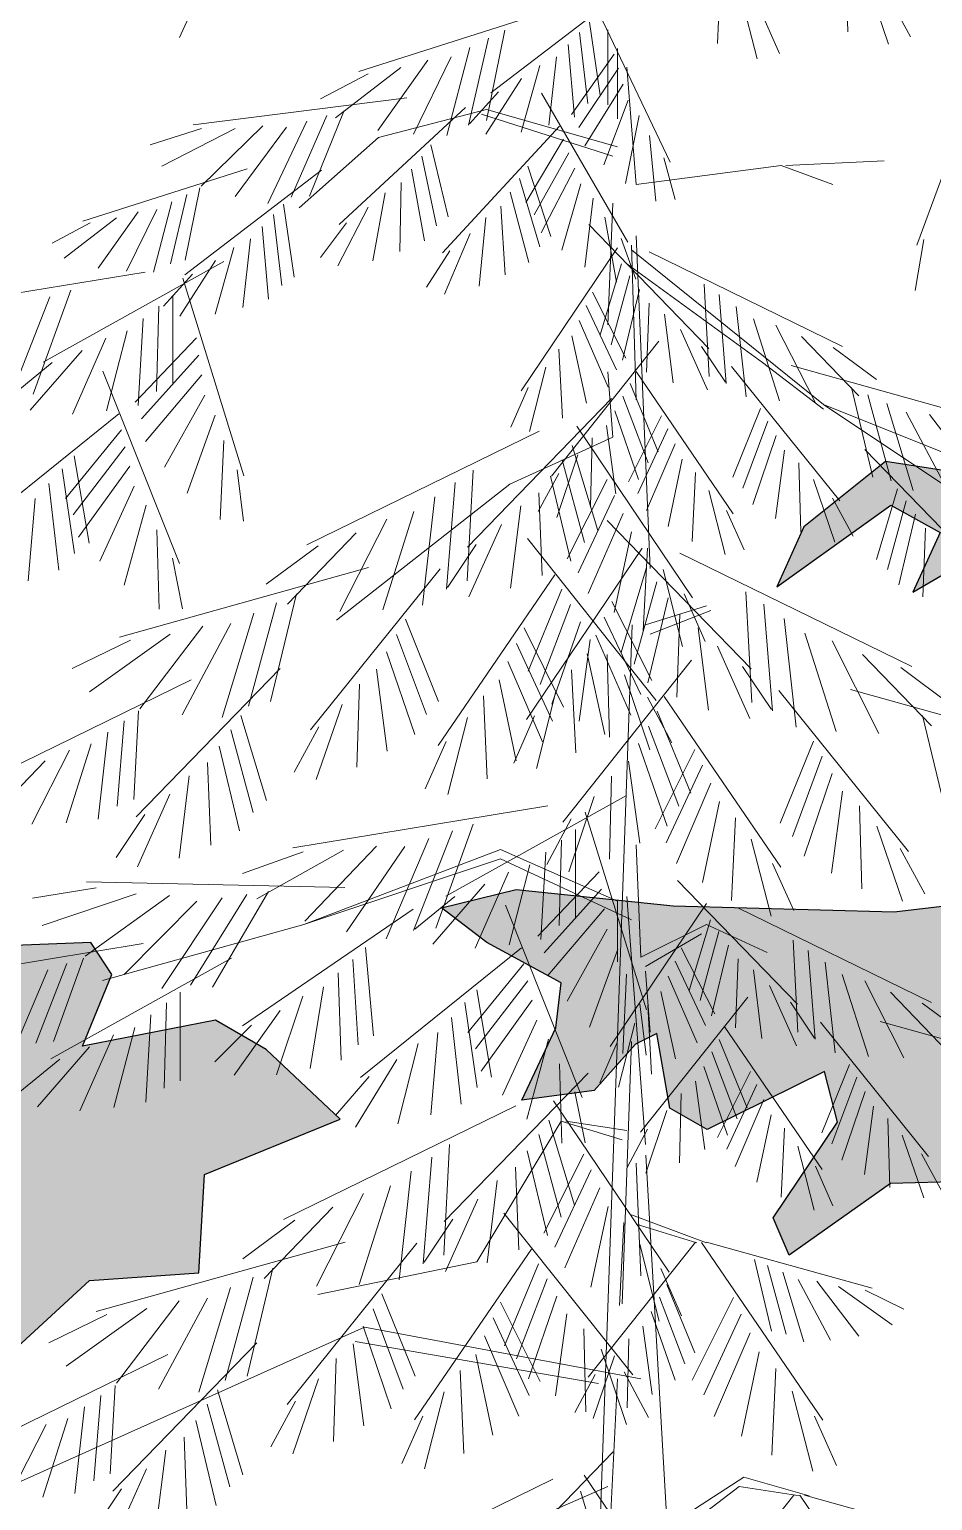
# Model space of a CAD drawing. Header units: millimetres. Extents: x 2403 to 72627, y 1744 to 50777.
# Drawn here: x 20818 to 23268, y 36101 to 40090 of the extents above; entities that cross this region are included whole.
import ezdxf

# ---------------------------------------------------------------- set-up
doc = ezdxf.new("R2010")
doc.units = ezdxf.units.MM
doc.layers.add('dwgmodels.com', color=250, linetype='Continuous')

# ---------------------------------------------------------------- blocks, each defined once
blk = doc.blocks.new('de7')
at = {"layer": 'dwgmodels.com', "linetype": 'Continuous', "lineweight": 0}
for p, q in [((264.7, 6110.7), (268.3, 5998.2)), ((-594.2, 6088.3), (-638.4, 5990.2)), ((96.6, 6094.6), (91.4, 5982.3)), ((288.5, 6083.3), (323.3, 5981.5)), ((118.2, 6065.5), (145, 5961.3)), ((-30.4, 6057.4), (-215.9, 5915.3)), ((319.9, 6052.9), (353.3, 5991.2)), ((-116.8, 6032.8), (-395.1, 5944.2)), ((-73.9, 6032.2), (27.2, 5821.4)), ((147.1, 6032.7), (175.6, 5968.6)), ((-82.1, 6011.3), (-67.6, 5912.2)), ((-219.2, 5989.5), (-246.5, 5871.7)), ((-197.1, 6000.4), (-222, 5877.7)), ((-95.8, 5997), (-84.4, 5901)), ((-57.2, 6000.7), (-57.2, 5899.2)), ((-270, 5964), (-321.2, 5859.1)), ((-244.4, 5976.9), (-275.8, 5857.6)), ((-127.1, 5964.1), (-137.3, 5871.3)), ((-111.3, 5980.7), (-102.6, 5882.5)), ((-48.7, 5967.6), (-106.5, 5885.8)), ((-44.5, 5975.4), (-44.5, 5880.1)), ((458.7, 5972.1), (361.8, 5708.9)), ((-338, 5949.7), (-426.8, 5881.3)), ((-301.6, 5959.8), (-369.3, 5864.2)), ((-149.8, 5952.4), (-174.8, 5862.1)), ((-42.9, 5948.7), (-96.6, 5868.2)), ((-31.8, 5949.9), (-19.1, 5791.2)), ((-382.7, 5941.3), (-447.2, 5907)), ((-174.4, 5934.9), (-222.7, 5859.4)), ((-36.5, 5927.1), (-88.7, 5843.5)), ((-330.2, 5908.6), (-620, 5872.1)), ((-205.8, 5916.5), (-245.1, 5873.2)), ((-147.6, 5915), (-30.5, 5712.8)), ((-29.9, 5905.2), (-62.9, 5817.8)), ((-438.8, 5884.6), (-487.1, 5773.7)), ((-415.1, 5891.3), (-461.9, 5775.2)), ((-250.3, 5895.5), (-421.9, 5736.9)), ((-368.3, 5854.7), (-222.2, 5892.8)), ((-50.8, 5829.3), (-228.6, 5886.5)), ((-222.2, 5892.8), (-44.5, 5842)), ((-15, 5884.4), (-33.6, 5792.6)), ((-608.4, 5867), (-678.1, 5844.9)), ((-562.9, 5867.1), (-662.6, 5816)), ((-525.2, 5870.4), (-609.2, 5788.7)), ((-493.4, 5868.8), (-562.9, 5775)), ((-465.9, 5876.8), (-518.4, 5765.2)), ((-123, 5870), (-281.7, 5698.5)), ((-476.2, 5759.5), (-368.3, 5854.7)), ((-297.5, 5844.8), (-273.8, 5747.4)), ((-117.5, 5852.5), (-168.8, 5766.5)), ((-1, 5857.7), (7.9, 5768.5)), ((-309.8, 5829.3), (-289.6, 5734.8)), ((-110.3, 5834.2), (-157.5, 5749.8)), ((18.7, 5827.1), (34.1, 5770.7)), ((-546.8, 5812.4), (-769.4, 5741.5)), ((-445.6, 5810.6), (-631.1, 5668.5)), ((-323.7, 5811.7), (-306, 5714.6)), ((-166.1, 5815.7), (-134.9, 5720.5)), ((-102.2, 5813.2), (-147.7, 5725.7)), ((-19.1, 5791.2), (177.8, 5816.6)), ((177.8, 5816.6), (247.6, 5791.2)), ((184.2, 5816.6), (317.5, 5823)), ((-611, 5786.5), (-630.9, 5688.3)), ((-337.9, 5793.7), (-339.5, 5700.3)), ((-177.2, 5799.4), (-149.6, 5706.7)), ((-93.9, 5791.8), (-120, 5702.1)), ((-648.9, 5767.6), (-673.9, 5672.3)), ((-628.7, 5777.7), (-650.5, 5683.5)), ((-497.3, 5764.5), (-482.7, 5665.3)), ((-359.4, 5779.9), (-376, 5687.7)), ((-189.7, 5780.7), (-164.4, 5685.3)), ((-77.5, 5772.3), (-88.8, 5679.2)), ((-50.8, 5765.8), (-57.2, 5600.7)), ((-723.7, 5745.9), (-794.8, 5691.2)), ((-694.6, 5754), (-748.8, 5677.5)), ((-669.3, 5757.3), (-710.3, 5673.5)), ((-510.9, 5750.2), (-499.5, 5654.2)), ((-382.3, 5760.2), (-423.5, 5680.6)), ((-222.8, 5746.2), (-232.1, 5653)), ((-202.4, 5761.6), (-196.7, 5668.4)), ((-61.4, 5746.7), (-45.6, 5658.5)), ((-759.5, 5739.2), (-811.1, 5711.7)), ((-526.5, 5733.9), (-517.8, 5635.7)), ((-411.9, 5739), (-447, 5692.2)), ((-244.1, 5724.8), (-278.9, 5642.2)), ((-83.4, 5736.6), (79.4, 5568.9)), ((-564.9, 5705.6), (-590, 5615.3)), ((-542.2, 5717.3), (-552.4, 5624.5)), ((-44.1, 5705.2), (-174.8, 5511.5)), ((-39.4, 5717.7), (-19.6, 5662.7)), ((-25.4, 5708.6), (-19.1, 5499.1)), ((0, 5270.5), (-19.1, 5721.3)), ((371.3, 5716.6), (359.3, 5647.5)), ((-578.1, 5686.5), (-823.2, 5550.2)), ((-589.6, 5688.1), (-637.9, 5612.6)), ((-271.9, 5701.3), (-303.2, 5652)), ((235, 5492.7), (-25.4, 5702.3)), ((-1.5, 5699.6), (260.9, 5571.3)), ((-685, 5672.4), (-1030.9, 5615.8)), ((-621, 5669.7), (-660.2, 5626.3)), ((-39, 5683.3), (-67.8, 5587.4)), ((-27.5, 5667.2), (-52.8, 5573.9)), ((-31.8, 5683.3), (152.4, 5549.9)), ((-786, 5647.9), (-837, 5506.6)), ((-634.1, 5664.1), (-551, 5396.2)), ((-78.4, 5645), (-33.1, 5555.6)), ((-14.5, 5648.8), (-37.5, 5552.9)), ((73.2, 5655.8), (79.9, 5530.8)), ((-814.2, 5638.8), (-867.1, 5503.7)), ((-666.3, 5626.2), (-669.5, 5510.2)), ((-647.6, 5640.7), (-647.6, 5520.5)), ((-86.9, 5627.1), (-45.5, 5539.7)), ((-1.4, 5630.1), (-4.9, 5536.8)), ((93.5, 5641.7), (103.2, 5521.2)), ((116.6, 5625.6), (130.1, 5503)), ((-687.6, 5609.6), (-694.4, 5491.4)), ((-96.4, 5606.7), (-56.9, 5516.4)), ((19.3, 5615.2), (31, 5522.2)), ((140, 5609.1), (175.4, 5497.9)), ((-709.2, 5592.6), (-737.5, 5484.2)), ((-106.1, 5586), (-86.2, 5494.7)), ((41.2, 5594.3), (77.9, 5512.5)), ((170.6, 5600.3), (223.7, 5495.9)), ((205.2, 5585), (283, 5504.4)), ((-770.5, 5566.2), (-841, 5485)), ((-738.2, 5582.6), (-783.7, 5479.8)), ((-615.5, 5583), (-698.5, 5496)), ((11.8, 5578.5), (-133.7, 5395.5)), ((-123.9, 5567.7), (-118.9, 5474.1)), ((69.6, 5571.5), (102.1, 5522.9)), ((248.2, 5570.2), (307, 5526.8)), ((-811, 5549.8), (-865.2, 5505.2)), ((-612, 5559.6), (-689.8, 5473.4)), ((152.4, 5549.9), (235, 5486.4)), ((191.4, 5545.5), (472.9, 5467.1)), ((-742.2, 5537.8), (-638.4, 5277.3)), ((-608.1, 5532.8), (-684.7, 5442.7)), ((-141.7, 5543.2), (-163.5, 5456.3)), ((-50.8, 5448.3), (-57.2, 5537.2)), ((-19.2, 5537.6), (112.8, 5344.7)), ((110.5, 5544.3), (257.1, 5362.3)), ((-604.2, 5505.6), (-658.6, 5407.7)), ((-165.6, 5515.8), (-189, 5462.2)), ((-27.1, 5521.1), (11, 5428.5)), ((272.9, 5516), (302.2, 5394.3)), ((295.4, 5505.9), (326.9, 5389.2)), ((-52.3, 5500.8), (-247.7, 5299.6)), ((-37, 5504), (-2.6, 5413.6)), ((149.7, 5487.2), (112.2, 5394.3)), ((647.7, 5327.6), (235, 5492.7)), ((425.4, 5365.8), (235, 5492.7)), ((321, 5494.2), (356.7, 5376.2)), ((-720.8, 5480.2), (-939.2, 5304.2)), ((-590.1, 5478.4), (-628.2, 5372.6)), ((-48.1, 5484.4), (-15.8, 5391.2)), ((15.5, 5477.6), (-29.2, 5388)), ((159.7, 5470.1), (125.9, 5379.5)), ((347.1, 5482.3), (402.1, 5379.3)), ((378.8, 5479.2), (450, 5386.2)), ((-717.3, 5458.5), (-793.2, 5365.3)), ((-150.6, 5456.5), (-465.5, 5302.5)), ((-190.5, 5384.8), (-50.8, 5448.3)), ((-99.5, 5463.2), (57.4, 5230.7)), ((-78.5, 5447.6), (-80.9, 5353.9)), ((-59.3, 5464.5), (-46.7, 5371.9)), ((24.1, 5459.8), (-16.7, 5372.1)), ((170.9, 5450.6), (139.2, 5357.2)), ((-712, 5435.4), (-782.8, 5343.4)), ((-578.1, 5444.2), (-583.1, 5336.7)), ((-105.6, 5437), (-71, 5321.9)), ((33.8, 5439.5), (-5.1, 5348.9)), ((182.3, 5430.7), (170.2, 5338.1)), ((291.3, 5431.8), (454, 5264.1)), ((-797.4, 5405.8), (-780.9, 5290.9)), ((-781.4, 5423.2), (-761.1, 5304.8)), ((-706, 5409), (-775.4, 5313.1)), ((-98.2, 5424.6), (-126.7, 5339.6)), ((-119.4, 5417.7), (-89, 5305.7)), ((43.6, 5418.8), (24.3, 5327.4)), ((201.5, 5413.9), (204.5, 5320.3)), ((-815.6, 5385.8), (-802.3, 5268.2)), ((-560.1, 5404.4), (-551.7, 5334.8)), ((-264.6, 5387), (-276.3, 5242.4)), ((-240.3, 5403.9), (-248.2, 5253.9)), ((-124.1, 5399.2), (-151.7, 5347.6)), ((-135, 5395.6), (-107.4, 5280.5)), ((-58.3, 5390.9), (-112.6, 5283.7)), ((61.5, 5400.6), (57.1, 5307)), ((221.4, 5391.1), (250.4, 5306.3)), ((-834, 5365.4), (-843.5, 5253.7)), ((-700, 5382.2), (-746.5, 5280.3)), ((-425.4, 5200.6), (-190.5, 5384.8)), ((-292.3, 5367.7), (-308.6, 5220.6)), ((-150.8, 5373.1), (-146.6, 5261.1)), ((-48.2, 5369.5), (-97.8, 5264.6)), ((79.4, 5376.3), (101.8, 5289.5)), ((247.5, 5365.8), (275.4, 5314.4)), ((335.7, 5378.5), (306.8, 5282.6)), ((-683.8, 5356.2), (-713.5, 5247.7)), ((-320.4, 5347.9), (-362.8, 5214.4)), ((-175.6, 5355.2), (-189.6, 5243.6)), ((-36.7, 5345.1), (-84.1, 5236.6)), ((103.5, 5349), (127.3, 5295.6)), ((347.1, 5362.4), (321.8, 5269.1)), ((-357.2, 5337.4), (-420.8, 5212)), ((-201.8, 5330.1), (-245.9, 5232)), ((-58.1, 5335.7), (137.2, 5134.5)), ((360.1, 5344), (337.1, 5248.1)), ((373.3, 5325.3), (369.8, 5232)), ((-669.1, 5323), (-665.8, 5215.5)), ((-398.6, 5319), (-492, 5222.2)), ((-166.5, 5311.1), (8, 5091.6)), ((-25.1, 5320.1), (-48.9, 5210.6)), ((-450.3, 5301.2), (-520.8, 5249.1)), ((-235.9, 5302.8), (-274.9, 5244.5)), ((-11, 5298.1), (-167.9, 5065.6)), ((-3.8, 5298.2), (-9.7, 5185.8)), ((40.1, 5291.4), (355, 5137.4)), ((-382.1, 5271.6), (-719.8, 5177.4)), ((-648.1, 5284.7), (-634.3, 5215.9)), ((-285, 5270.1), (-460.9, 5051.7)), ((-4.9, 5271.9), (-39.5, 5156.8)), ((17.6, 5268.9), (43.8, 5164.5)), ((-129.4, 5262.1), (-287.7, 5030.6)), ((8.9, 5252.6), (-21.5, 5140.6)), ((-479.9, 5236.2), (-515.1, 5090.1)), ((-119.8, 5242.3), (-165.6, 5131.2)), ((-52.2, 5225.8), (2.1, 5118.6)), ((24.5, 5230.5), (-3.1, 5115.4)), ((46.3, 5235.9), (74.4, 5171.7)), ((129.8, 5238.8), (137.8, 5088.8)), ((-537.7, 5210), (-580.5, 5068.4)), ((-506.9, 5224), (-544.7, 5084)), ((-108, 5221.8), (-149.3, 5113.3)), ((76.2, 5219.7), (-6.4, 5194.3)), ((82.5, 5213.4), (0, 5181.6)), ((40.3, 5208), (36.1, 5096)), ((154.1, 5221.9), (165.8, 5077.3)), ((-607, 5192.1), (-692.4, 5080.4)), ((-568.9, 5195.7), (-634.9, 5072.2)), ((-332.1, 5201.6), (-287, 5090.1)), ((-209.2, 39.8), (-24.2, 5194.2)), ((-171, 5190.1), (-117.4, 5082.6)), ((-94.7, 5198.3), (-133.5, 5086.4)), ((-62.3, 5204.4), (-12.7, 5099.5)), ((65.1, 5190.1), (79.1, 5078.5)), ((181.8, 5202.6), (198.1, 5055.5)), ((-705.1, 5173.4), (-783.9, 5135.1)), ((-651.1, 5181.5), (-760.5, 5103.4)), ((-344, 5181.1), (-303.4, 5072.4)), ((-181.3, 5168.8), (-132.4, 5063.5)), ((-81.2, 5174.3), (-96.4, 5063.3)), ((-73.8, 5180), (-26.4, 5071.5)), ((209.9, 5182.8), (252.3, 5049.3)), ((246.7, 5172.3), (310.3, 5046.9)), ((-357.5, 5157.7), (-319.4, 5045.6)), ((56, 5146), (-118.5, 4926.5)), ((-85.4, 5155), (-61.6, 5045.5)), ((-58.2, 5154.1), (-55.3, 5041.6)), ((91.3, 5165), (135.4, 5066.9)), ((288.1, 5153.9), (381.5, 5057.1)), ((-501.9, 5135.1), (-697.3, 4933.8)), ((-371.2, 5133.8), (-356.6, 5022.7)), ((-192.9, 5144.4), (-146.2, 5035.6)), ((-106.7, 5133.1), (-100.8, 5020.7)), ((-34.6, 5126.5), (-0.4, 5024.5)), ((125.4, 5137.7), (164.4, 5079.4)), ((339.8, 5136.1), (410.3, 5084)), ((-622.4, 5119.5), (-874.3, 4996.3)), ((-394.2, 5113.7), (-397.8, 5001.3)), ((-204.7, 5119.5), (-181.6, 5009.9)), ((271.6, 5106.5), (609.3, 5012.3)), ((-418, 5086.3), (-452.9, 4984.5)), ((-226.1, 5097.7), (-220.9, 4985.3)), ((-128.1, 5103.8), (-154.3, 4999.4)), ((-3.4, 5096), (29.6, 5034.1)), ((18.9, 5097), (177.2, 4865.5)), ((174.5, 5105), (350.4, 4886.6)), ((-694.1, 5077.4), (-700.5, 4957.4)), ((-555.2, 5071.2), (-520.6, 4956.1)), ((-247.7, 5068.5), (-274.5, 4964.3)), ((-156.8, 5070.8), (-184.9, 5006.6)), ((9.3, 5077.2), (55.1, 4966.1)), ((369.4, 5071.1), (404.6, 4925)), ((-735.7, 5048.4), (-748.8, 4930.8)), ((-713.6, 5063.9), (-722.9, 4948.2)), ((-568.9, 5051.9), (-538.6, 4939.9)), ((-449.4, 5055.9), (-482.8, 4994.3)), ((-2.4, 5056.7), (38.8, 4948.2)), ((-758.2, 5032.6), (-792.2, 4925.8)), ((-584.5, 5029.8), (-557, 4914.7)), ((-276.6, 5035.8), (-305.2, 4971.7)), ((-15.8, 5033.2), (23, 4921.3)), ((221.6, 5036.5), (176.5, 4925)), ((-820.8, 5009.5), (-895.5, 4932.1)), ((-787.7, 5024.2), (-838.6, 4923.9)), ((-600.3, 5007.3), (-596.1, 4895.4)), ((-29.3, 5009.2), (-14.1, 4898.2)), ((60.6, 5025), (6.9, 4917.5)), ((233.5, 5016), (192.9, 4907.3)), ((-625.2, 4989.5), (-639.1, 4877.8)), ((-52.3, 4989), (-55.1, 4876.5)), ((70.8, 5003.7), (21.9, 4898.4)), ((247, 4992.6), (208.9, 4880.5)), ((82.5, 4979.3), (35.8, 4870.5)), ((260.7, 4968.7), (246.1, 4857.6)), ((-651.4, 4964.4), (-695.5, 4866.2)), ((-138.9, 4948.5), (-484.8, 4891.9)), ((-32, 4962.6), (-277.1, 4826.3)), ((-75.9, 4961.4), (-110.1, 4859.4)), ((94.2, 4954.4), (71.1, 4844.8)), ((283.8, 4948.6), (287.3, 4836.2)), ((-685.5, 4937), (-724.4, 4878.7)), ((-107.1, 4930.9), (-140.1, 4869)), ((-88, 4940.2), (-4.9, 4672.3)), ((115.7, 4932.6), (110.5, 4820.2)), ((-268.1, 4914.9), (-321, 4779.8)), ((-239.9, 4924), (-290.9, 4782.7)), ((-101.5, 4916.8), (-101.5, 4796.6)), ((307.5, 4921.2), (342.4, 4819.4)), ((-416, 4888.4), (-533.4, 4822.7)), ((-469.9, 4787.9), (-203.2, 4889.5)), ((-371.1, 4894.1), (-468.2, 4792.4)), ((-332.8, 4893.5), (-412, 4778)), ((-300.2, 4904.3), (-358.2, 4768.2)), ((-203.2, 4889.5), (-44.5, 4819.6)), ((-120.2, 4902.3), (-123.4, 4786.3)), ((-19.1, 4895.8), (-12.7, 4743.4)), ((137.2, 4903.4), (164, 4799.2)), ((338.9, 4890.8), (372.4, 4829.2)), ((-470.6, 4886.3), (-553.2, 4856.8)), ((-469.9, 4787.9), (-203.2, 4876.8)), ((-203.2, 4876.8), (-25.4, 4794.2)), ((-163.1, 4868.7), (-191.4, 4760.3)), ((-141.5, 4885.7), (-148.3, 4767.5)), ((166.1, 4870.7), (194.7, 4806.6)), ((-192.1, 4858.7), (-237.6, 4755.9)), ((-69.4, 4859.1), (-152.4, 4772.1)), ((37.3, 4847.6), (200, 4679.9)), ((-751.5, 4837.4), (-838, 4823.4)), ((-697.4, 4829.6), (-824.8, 4786.4)), ((-652.2, 4827), (-766.2, 4744.7)), ((-414, 4838.2), (-764.4, 4845.5)), ((-547.1, 4828.7), (-623.7, 4705.5)), ((-517.8, 4832.6), (-593.6, 4702.8)), ((-224.4, 4842.3), (-294.9, 4761.1)), ((-65.9, 4835.7), (-143.7, 4749.5)), ((-614.7, 4819.5), (-713.5, 4720.2)), ((-580.6, 4824.2), (-662.4, 4700.9)), ((-321.3, 4808.8), (-552.8, 4650.4)), ((-264.9, 4825.9), (-319.1, 4781.3)), ((-196.1, 4813.9), (-92.3, 4553.4)), ((-62, 4808.9), (-138.6, 4718.8)), ((76.6, 4816.2), (-54.2, 4622.5)), ((-44.5, 4819.6), (-44.5, 4737.1)), ((-6.4, 4489.5), (-31.8, 4826)), ((119.1, 4810.6), (381.5, 4682.3)), ((-743, 4711.7), (-469.9, 4787.9)), ((76.2, 4787.9), (-12.7, 4743.4)), ((81.7, 4794.3), (52.8, 4698.4)), ((158.7, 4749.8), (76.2, 4787.9)), ((-58.1, 4781.7), (-112.5, 4683.8)), ((-6.4, 4730.7), (69.8, 4775.2)), ((93.1, 4778.2), (67.8, 4684.9)), ((193.9, 4766.8), (200.5, 4641.8)), ((-687.8, 4761.9), (-964.6, 4716.6)), ((-174.7, 4756.3), (-393.1, 4580.3)), ((-386.2, 4756.8), (-375.2, 4637.1)), ((-44, 4754.5), (-82.1, 4648.7)), ((42.2, 4756), (87.5, 4666.6)), ((106.1, 4759.8), (83.1, 4663.9)), ((214.1, 4752.7), (223.9, 4632.2)), ((-791.2, 4735), (-833.5, 4627)), ((-568, 4742.1), (-813.1, 4605.8)), ((-768.7, 4742.3), (-809.4, 4629.3)), ((-403.5, 4740.6), (-396.1, 4624.8)), ((-171.2, 4734.5), (-247.1, 4641.4)), ((33.8, 4738.1), (75.1, 4650.7)), ((119.3, 4741.1), (115.8, 4647.8)), ((237.2, 4736.6), (250.8, 4614)), ((-816.9, 4726.6), (-863.3, 4617.7)), ((-423.2, 4722.1), (-419.1, 4603.8)), ((-165.9, 4711.5), (-236.7, 4619.5)), ((-32, 4720.3), (-37, 4612.8)), ((-6.4, 4724.4), (0, 4641.8)), ((24.2, 4717.7), (63.7, 4627.4)), ((140, 4726.2), (151.6, 4633.2)), ((260.6, 4720.1), (296, 4608.9)), ((291.3, 4711.3), (344.3, 4606.9)), ((-637.5, 4696.3), (-637.5, 4576.1)), ((-471.1, 4690.6), (-506.9, 4584)), ((-443.2, 4703.2), (-461.3, 4592.6)), ((-235.3, 4699.3), (-215, 4580.9)), ((132.4, 4689.5), (-13, 4506.5)), ((14.6, 4697), (34.4, 4605.7)), ((161.8, 4705.3), (198.6, 4623.5)), ((325.8, 4696), (403.7, 4615.4)), ((-656.2, 4681.8), (-659.4, 4565.8)), ((-501.8, 4671.2), (-564.5, 4583.8)), ((-251.3, 4681.9), (-234.8, 4567)), ((-159.9, 4685.1), (-229.3, 4589.2)), ((-14, 4680.5), (-5.6, 4610.9)), ((-3.2, 4678.7), (1.7, 4585.1)), ((190.2, 4682.5), (222.7, 4633.9)), ((368.9, 4681.2), (427.6, 4637.8)), ((-699.1, 4648.2), (-727.4, 4539.8)), ((-677.5, 4665.2), (-684.3, 4547)), ((-540.6, 4651.2), (-590.4, 4601.8)), ((-269.5, 4661.9), (-256.2, 4544.3)), ((-153.9, 4658.3), (-200.4, 4556.4)), ((-21, 4654.2), (-42.8, 4567.3)), ((101.5, 4648.6), (233.4, 4455.7)), ((231.1, 4655.3), (377.7, 4473.3)), ((312.1, 4656.5), (593.5, 4578.1)), ((-728.1, 4638.2), (-773.6, 4535.4)), ((-287.9, 4641.5), (-297.4, 4529.8)), ((-137.7, 4632.3), (-167.4, 4523.8)), ((-38.1, 4273.5), (-25.4, 4629.2)), ((93.5, 4632.1), (131.7, 4539.5)), ((-760.4, 4621.8), (-830.9, 4540.5)), ((-314.8, 4626.7), (-342.2, 4517.7)), ((-45, 4626.8), (-68.4, 4573.2)), ((83.7, 4615), (118.1, 4524.6)), ((-800.9, 4605.4), (-855, 4560.8)), ((-343.8, 4605), (-399.6, 4513)), ((-123, 4599.1), (-119.7, 4491.6)), ((72.6, 4595.4), (104.9, 4502.2)), ((136.2, 4588.6), (91.5, 4499)), ((270.4, 4598.2), (232.8, 4505.3)), ((-381, 4582), (-426.8, 4528.9)), ((-84.1, 4586.4), (-279.4, 4385.2)), ((61.3, 4575.5), (74, 4482.9)), ((144.7, 4570.8), (104, 4483.1)), ((280.3, 4581.1), (246.5, 4490.5)), ((-131.2, 4548.8), (25.6, 4316.3)), ((-102, 4560.8), (-88.2, 4492)), ((42.2, 4558.6), (39.8, 4464.9)), ((154.4, 4550.5), (115.5, 4459.9)), ((291.6, 4561.6), (259.8, 4468.2)), ((-182.3, 4542.1), (-497.2, 4388.1)), ((22.5, 4535.6), (-6, 4450.6)), ((164.2, 4529.8), (144.9, 4438.4)), ((302.9, 4541.7), (290.8, 4449.1)), ((-235, 4330.7), (-120.7, 4521.2)), ((-137.4, 4522.6), (-102.7, 4407.5)), ((-120.7, 4521.2), (-38.1, 4495.8)), ((-114.3, 4521.2), (-31.8, 4508.5)), ((-3.5, 4510.2), (-31, 4458.6)), ((182.1, 4511.6), (177.8, 4418)), ((322.2, 4524.9), (325.2, 4431.3)), ((-272, 4489.5), (-280, 4339.5)), ((-151.1, 4503.3), (-120.7, 4391.3)), ((342, 4502.1), (371.1, 4417.3)), ((-296.3, 4472.6), (-308, 4328)), ((-166.7, 4481.2), (-139.1, 4366.1)), ((-90, 4476.5), (-144.4, 4369.3)), ((-6.1, 4475), (24.1, 3951.6)), ((200.1, 4487.3), (222.4, 4400.5)), ((368.2, 4476.8), (396, 4425.4)), ((-324, 4453.3), (-340.3, 4306.2)), ((-182.5, 4458.7), (-178.3, 4346.7)), ((-79.9, 4455.1), (-129.5, 4350.2)), ((-19.1, 4464.1), (-12.7, 4311.6)), ((224.2, 4460), (247.9, 4406.6)), ((-352.1, 4433.5), (-394.6, 4300)), ((-207.4, 4440.8), (-221.3, 4329.2)), ((-68.4, 4430.7), (-115.8, 4322.2)), ((-388.9, 4423), (-452.6, 4297.6)), ((-233.6, 4415.7), (-277.7, 4317.6)), ((-430.4, 4404.6), (-523.8, 4307.8)), ((-267.6, 4388.4), (-306.6, 4330.1)), ((-198.3, 4396.7), (-23.7, 4177.2)), ((-56.8, 4405.7), (-80.7, 4296.2)), ((-25.4, 4394.2), (76.2, 4356.1)), ((-482, 4386.8), (-552.5, 4334.7)), ((-35.5, 4383.8), (-41.4, 4271.4)), ((63.5, 4356.1), (-19.1, 4381.5)), ((-413.9, 4357.2), (-751.6, 4263)), ((-316.7, 4355.7), (-492.6, 4137.3)), ((61.3, 4357.1), (-84.1, 4174.2)), ((-14.1, 4354.5), (12, 4250.1)), ((69.5, 4356.9), (234.4, 4115.8)), ((76.2, 4357.3), (301.3, 4294.6)), ((-450.8, 4286.2), (-235, 4330.7)), ((-161.1, 4347.7), (-319.5, 4116.2)), ((-151.6, 4327.9), (-197.4, 4216.8)), ((141.3, 4333.7), (164.8, 4236.4)), ((-538.7, 4309.6), (-576.5, 4169.6)), ((-511.7, 4321.8), (-546.8, 4175.7)), ((14.6, 4321.5), (42.7, 4257.3)), ((159.3, 4325.6), (184.5, 4232.3)), ((179.8, 4316.3), (208.4, 4221.9)), ((-569.4, 4295.6), (-612.2, 4154)), ((-139.8, 4307.4), (-181.1, 4198.9)), ((22.4, 4299.8), (60.6, 4207.2)), ((200.7, 4306.8), (244.7, 4224.4)), ((226, 4304.3), (283, 4229.9)), ((255.4, 4297.3), (328.4, 4245.2)), ((291.5, 4291.9), (344, 4266.3)), ((-638.7, 4277.7), (-724.1, 4166)), ((-600.6, 4281.3), (-666.7, 4157.8)), ((-363.8, 4287.2), (-318.7, 4175.7)), ((-202.8, 4275.7), (-149.1, 4168.2)), ((-126.4, 4283.9), (-165.2, 4172)), ((12.6, 4282.6), (47, 4192.2)), ((112.9, 4282), (57, 4169.9)), ((-736.8, 4259), (-815.7, 4220.7)), ((-682.8, 4267.1), (-792.3, 4189)), ((-375.7, 4266.7), (-335.2, 4158)), ((-213.1, 4254.4), (-164.1, 4149.1)), ((-112.9, 4259.9), (-128.2, 4148.9)), ((1.5, 4263.1), (33.8, 4169.9)), ((123.6, 4259.7), (72.6, 4150.1)), ((-1054.1, 3943.4), (-387.3, 4241.8)), ((-389.2, 4243.3), (-351.2, 4131.2)), ((-387.3, 4241.8), (-12.7, 4172)), ((-224.7, 4230), (-178, 4121.2)), ((-90, 4239.7), (-87.1, 4127.2)), ((-9.8, 4243.1), (2.9, 4150.6)), ((135.7, 4234.3), (87, 4121)), ((-533.7, 4220.7), (-729, 4019.4)), ((-402.9, 4219.4), (-388.4, 4108.3)), ((-69.9, 4165.6), (-400, 4222.7)), ((-66.4, 4212.1), (-32.1, 4110.1)), ((-28.9, 4226.2), (-31.3, 4132.5)), ((147.9, 4208.4), (123.8, 4094.2)), ((-654.1, 4205.1), (-906, 4081.9)), ((-426, 4199.3), (-429.6, 4086.9)), ((-236.5, 4205.1), (-213.3, 4095.5)), ((-48.6, 4203.3), (-77.1, 4118.3)), ((-449.8, 4171.9), (-484.6, 4070.1)), ((-257.9, 4183.3), (-252.7, 4070.9)), ((-74.6, 4177.8), (-102.1, 4126.2)), ((-44.5, 4172), (-57.2, 3911.6)), ((-35.2, 4181.6), (-2.1, 4119.7)), ((170.3, 4185.7), (164.9, 4068.6)), ((-745.3, 4149.5), (-754.7, 4033.8)), ((-725.9, 4163), (-732.3, 4043)), ((-586.9, 4156.8), (-552.3, 4041.7)), ((-279.5, 4154.1), (-306.3, 4049.9)), ((192.7, 4155.3), (220.7, 4046.7)), ((-767.5, 4134), (-780.5, 4016.4)), ((-600.7, 4137.5), (-570.3, 4025.5)), ((-481.2, 4141.5), (-514.6, 4079.9)), ((-819.4, 4109.8), (-870.3, 4009.5)), ((-790, 4118.2), (-823.9, 4011.4)), ((-616.3, 4115.4), (-588.7, 4000.3)), ((-308.4, 4121.4), (-336.9, 4057.3)), ((222.9, 4121.2), (252.6, 4054.4)), ((-632.1, 4092.9), (-627.9, 3981)), ((-656.9, 4075.1), (-670.9, 3963.4)), ((-50, 4072.9), (-212.7, 3905.2)), ((-683.1, 4050), (-727.3, 3951.8)), ((-131.8, 4035.9), (-394.2, 3907.6)), ((-89.3, 4041.5), (41.5, 3847.8)), ((19, 3968.7), (127, 4038.6)), ((127, 4038.6), (215.9, 4013.2)), ((-717.2, 4022.6), (-756.2, 3964.3)), ((-57.2, 4025.9), (-158.8, 3981.5)), ((-94.4, 4019.6), (-65.5, 3923.7)), ((12.7, 3943.4), (120.7, 4025.9)), ((194.7, 4014.2), (49.2, 3831.3)), ((120.7, 4025.9), (203.2, 4013.2)), ((202.8, 4014), (367.8, 3772.9)), ((209.5, 4014.4), (434.6, 3951.7))]:
    blk.add_line(p, q, dxfattribs=at)
blk = doc.blocks.new('Pine 1 Elev_130')
h = blk.add_hatch(color=256)
h.dxf.hatch_style = 1
h.set_gradient(color1=(0, 127, 31), one_color=1, tint=1, name='SPHERICAL')
h.paths.add_polyline_path([(450.3, 2550.3), (391.1, 2573.1), (383.9, 2687.4), (320.7, 2644), (185.2, 2686.8), (128.6, 2653.1), (100.4, 2681.4), (89.2, 2473.5), (-53.3, 2274.3), (-33.6, 3012.8), (109.7, 2930), (69.8, 2822.7), (123.4, 2785.8), (100.4, 2681.4), (128.6, 2653.1), (185.2, 2686.8), (320.7, 2644), (383.9, 2687.4), (391.1, 2573.1), (450.3, 2550.3), (543.8, 2626.3), (667.9, 2583.5), (707.6, 2629.6), (837.3, 2540.6), (862.9, 2616.8), (939.1, 2596.8), (984.5, 2644.6), (1035.2, 2597.9), (1071.6, 2508.8), (1216.2, 2502.4), (1173.7, 2621.4), (1233.5, 2589.1), (1193, 2681.6), (1306.4, 2618.2), (1405.7, 2736.5), (1307, 2796.1), (1230.7, 2776.6), (1177, 2776.8), (1143.4, 2853.2), (1105.3, 2871.7), (1062.2, 2870.6), (1025.2, 3003.3), (1118.4, 2991.7), (1192, 3050.8), (1166.7, 3096), (1059.4, 3099.2), (980.4, 3127.7), (875.9, 3128), (672.7, 3188), (613.5, 3224.9), (511.8, 3236.6), (472.4, 3281.9), (424.7, 3355.5), (399.6, 3468.6), (520.9, 3408.9), (591.3, 3340.8), (631, 3405.7), (738.2, 3337.5), (870.8, 3299), (933.2, 3368), (1045.9, 3297), (1122.4, 3367.4), (1238.3, 3375.5), (1244.3, 3480), (1388.5, 3538.8), (1309.7, 3612.5), (1256.1, 3643.8), (1114.8, 3616), (1146.1, 3692.1), (1123.6, 3726.1), (925.8, 3718.3), (736.7, 3766.9), (559, 3852.2), (376.1, 4076), (181.7, 4270.9), (71.9, 4294), (-211.3, 4583), (-418, 4389.3), (-598.5, 4288.2), (-627.4, 4236.2), (-818.1, 4195.8), (-968.4, 4224.7), (-1043.5, 4236.2), (-1130.2, 4166.9), (-1159.1, 4103.3), (-1037.8, 4190), (-985.7, 4161.1), (-1014.6, 4097.5), (-945.3, 4138), (-893.3, 4109.1), (-760.4, 4103.3), (-748.8, 4010.8), (-673.7, 4010.8), (-679.4, 3941.5), (-604.1, 3866.1), (-712.3, 3797), (-1034.5, 3758.5), (-1268.9, 3764.9), (-1435.5, 3782.4), (-1514.7, 3762.9), (-1466.8, 3726), (-1387.8, 3683.4), (-1393.6, 3635.4), (-1429.7, 3558.9), (-1352.9, 3568.9), (-1309, 3618.2), (-1286.3, 3629.4), (-1272.4, 3550.2), (-1233, 3527.5), (-1108.5, 3589.3), (-1094.5, 3535.5), (-1162.7, 3434.1), (-1145.8, 3394.5), (-1038.2, 3470.4), (-947.8, 3472.9), (-891.4, 3447.3), (-919.9, 3365.5), (-894.7, 3320.2), (-722.1, 3352.1), (-640.2, 3395.7), (-580.9, 3392.6), (-422.7, 3392.1), (-366, 3442.8), (-320.9, 3408.7), (-291.7, 3413.1), (-314.4, 3254.8), (-423.6, 3104), (-672.5, 3008.7), (-878.7, 3003.8), (-893, 2950.1), (-1076.9, 2871.6), (-1204, 2880.5), (-1239.4, 2846.7), (-1393.5, 2813.3), (-1447.2, 2782.4), (-1289.2, 2733.9), (-1346, 2652.2), (-1258.4, 2661.8), (-1224.5, 2637.6), (-1118.7, 2652.7), (-1103.2, 2593.5), (-1029.9, 2552.3), (-991.3, 2435.1), (-1231, 2380.6), (-1445.8, 2358.7), (-1660.3, 2398.9), (-1683, 2376.4), (-1612.7, 2277.3), (-1498.5, 2212), (-1367.1, 2234.2), (-1361.6, 2200.2), (-1523.1, 2034.1), (-1494.9, 2017.1), (-1410.2, 2005.5), (-1321.2, 2002.4), (-1240.5, 2072.7), (-1272, 1945.7), (-1229.7, 1903.2), (-1071.3, 1993.1), (-1020.6, 1928), (-935.7, 1987), (-862.2, 1992.4), (-736.5, 1934.2), (-870.2, 1635.5), (-1014.6, 1600.9), (-956.8, 1554.6), (-1066.7, 1502.6), (-1043.5, 1462.2), (-1008.9, 1462.2), (-906.7, 1345.7), (-881.4, 1308.9), (-779.9, 1229.4), (-743, 1127), (-552.3, 1190.5), (-562.8, 1101.6), (-413, 1135), (-326.9, 1063.4), (-202.8, 1077.9), (-222.9, 959.4), (-40.9, 896.5), (66.7, 973.9), (106.2, 958.2), (154.4, 1011.7), (227.8, 997.4), (287.3, 1067.8), (447.5, 1046.1), (507.1, 904.7), (399.5, 813.2), (499.5, 682), (579.9, 688.3), (614, 770.1), (822.8, 684.7), (884.8, 632.3), (955.7, 722.4), (1133.8, 771.3), (1424.2, 728.2), (1470.1, 795.6), (1382.7, 860.9), (1594.6, 874.3), (1512.8, 900), (1710.6, 933.3), (1586.4, 959.1), (1578, 984.5), (1747.8, 1077.2), (1714, 1111.2), (1612.3, 1103.1), (1394.7, 1075.5), (1293.2, 1138), (1135.2, 1190.5), (1031.2, 1311.9), (1164.1, 1288.8), (1302.8, 1375.5), (1366.4, 1358.1), (1406.9, 1381.3), (1366.4, 1421.7), (1412.7, 1462.2), (1505.1, 1450.6), (1516.7, 1485.3), (1487.8, 1537.3), (1580.2, 1577.7), (1614, 1637), (1568.7, 1658.7), (1455.7, 1603.6), (1292.1, 1663.4), (1135.2, 1670.2), (1023.8, 1678.4), (922.3, 1763.5), (841, 1828.9), (1060.1, 1982.3), (1089, 1953.4), (1117.5, 1856.1), (1181.5, 1901.4), (1187.3, 2011.2), (1315.7, 1988.2), (1389.5, 1976.5), (1372.4, 2036), (1412.7, 2097.9), (1557.1, 2097.9), (1701.6, 2178.8), (1747.8, 2282.8), (1713.2, 2317.5), (1661.2, 2265.5), (1516.7, 2201.9), (1435.8, 2253.9), (1516.7, 2323.3), (1366.4, 2265.5), (1127.5, 2305.2), (1141.7, 2344.7), (1150.4, 2398.3), (961.1, 2407.4), (856.8, 2475.6), (752.3, 2459), (536.5, 2620.4)])
at = {"layer": 'dwgmodels.com', "linetype": 'Continuous'}
for p, q in [((-1043.5, 4236.2), (-1130.2, 4166.9)), ((-968.4, 4224.7), (-1043.5, 4236.2)), ((-1159.1, 4103.3), (-1037.8, 4190)), ((-1037.8, 4190), (-985.7, 4161.1)), ((-1130.2, 4166.9), (-1159.1, 4103.3)), ((-985.7, 4161.1), (-1014.6, 4097.5)), ((-1014.6, 4097.5), (-945.3, 4138)), ((-1034.5, 3758.5), (-712.3, 3797)), ((-1514.7, 3762.9), (-1435.5, 3782.4)), ((-1435.5, 3782.4), (-1268.9, 3764.9)), ((-1466.8, 3726), (-1514.7, 3762.9)), ((-1268.9, 3764.9), (-1034.5, 3758.5)), ((-1387.8, 3683.4), (-1466.8, 3726)), ((1123.6, 3726.1), (925.8, 3718.3)), ((1146.1, 3692.1), (1123.6, 3726.1)), ((-1393.6, 3635.4), (-1387.8, 3683.4)), ((1114.8, 3616), (1146.1, 3692.1)), ((1256.1, 3643.8), (1114.8, 3616)), ((1309.7, 3612.5), (1256.1, 3643.8)), ((-1429.7, 3558.9), (-1393.6, 3635.4)), ((-1286.3, 3629.4), (-1309, 3618.2)), ((-1272.4, 3550.2), (-1286.3, 3629.4)), ((-1309, 3618.2), (-1352.9, 3568.9)), ((1388.5, 3538.8), (1309.7, 3612.5)), ((-1108.5, 3589.3), (-1233, 3527.5)), ((-1094.5, 3535.5), (-1108.5, 3589.3)), ((-1352.9, 3568.9), (-1429.7, 3558.9)), ((-1233, 3527.5), (-1272.4, 3550.2)), ((-1162.7, 3434.1), (-1094.5, 3535.5)), ((1244.3, 3480), (1388.5, 3538.8)), ((1238.3, 3375.5), (1244.3, 3480)), ((-1038.2, 3470.4), (-1145.8, 3394.5)), ((-947.8, 3472.9), (-1038.2, 3470.4)), ((-1145.8, 3394.5), (-1162.7, 3434.1)), ((1122.4, 3367.4), (1238.3, 3375.5)), ((1045.9, 3297), (1122.4, 3367.4))]:
    blk.add_line(p, q, dxfattribs=at)

msp = doc.modelspace()

# ---------------------------------------------------------------- block references
at = {"layer": 'dwgmodels.com', "linetype": 'Continuous', "lineweight": 0, "xscale": 2.556092162598885, "yscale": 2.556092162598885, "zscale": 2.556092162598885}
for p in [(18112, 28090.2), (25807.7, 28090.2)]:
    msp.add_blockref('Pine 1 Elev_130', p, dxfattribs=at)
at = {"layer": 'dwgmodels.com', "xscale": 2, "yscale": 2, "zscale": 2}
msp.add_blockref('de7', (22501.7, 28087.4), dxfattribs=at)

doc.saveas('drawing.dxf')
